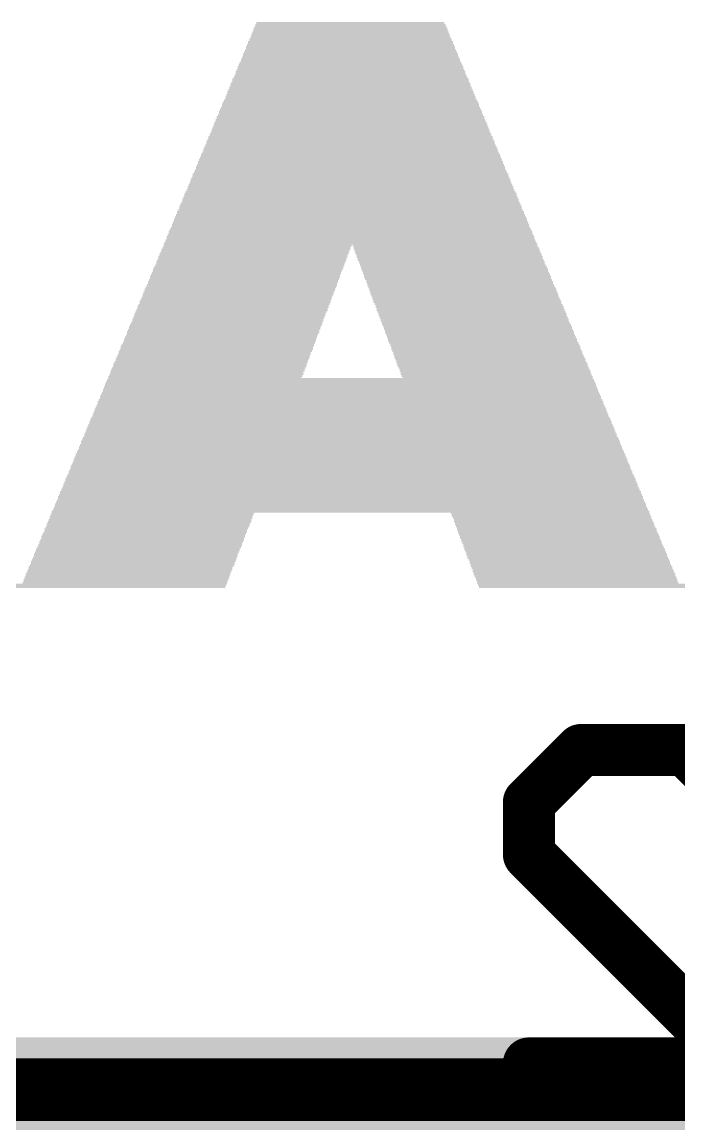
# Model space of a CAD drawing. Extents: x -8.2 to 30.2, y -5.3 to 52.8.
# Drawn here: x 6.51 to 9.7, y 36.54 to 41.9 of the extents above; entities that cross this region are included whole.
import ezdxf

# ---------------------------------------------------------------- set-up
doc = ezdxf.new("R2010")
doc.units = 0
for name, color, linetype in [('1', 12, 'CONTINUOUS'), ('16', 5, 'CONTINUOUS'), ('21', 40, 'CONTINUOUS'), ('22', 6, 'CONTINUOUS')]:
    doc.layers.add(name, color=color, linetype=linetype)

# ---------------------------------------------------------------- blocks, each defined once
blk = doc.blocks.new('RECT')
blk.add_solid([(-0.5, -0.5), (0.5, -0.5), (-0.5, 0.5), (0.5, 0.5)])

msp = doc.modelspace()

# ---------------------------------------------------------------- linework, layer by layer
at = {"layer": '1', "const_width": 0.3048}
msp.add_lwpolyline([(0.127, 36.703), (25.527, 36.703)], dxfattribs=at)
at = {"layer": '16', "const_width": 0.3048}
msp.add_lwpolyline([(0, 36.703), (25.4, 36.703)], dxfattribs=at)
at = {"layer": '22', "const_width": 0.254}
for points in [[(8.9734, 38.1011), (9.2276, 38.3553)], [(9.2276, 38.3553), (9.7361, 38.3553)], [(9.7361, 38.3553), (9.9903, 38.1011)], [(8.9734, 37.8469), (8.9734, 38.1011)], [(9.9903, 36.83), (8.9734, 37.8469)], [(8.9734, 36.83), (9.9903, 36.83)]]:
    msp.add_lwpolyline(points, dxfattribs=at)
at = {"layer": '22', "const_width": 0.127}
for points in [[(9.2276, 38.4188, 1), (9.2276, 38.2918)], [(9.2725, 38.3104, 1), (9.1827, 38.4002)], [(9.781, 38.4002, 1), (9.6912, 38.3104)], [(9.7361, 38.2918, 1), (9.7361, 38.4188)], [(9.0369, 38.1011, 1), (8.9099, 38.1011)], [(8.9285, 38.146, 1), (9.0183, 38.0562)], [(9.0183, 37.8918, 1), (8.9285, 37.802)], [(8.9099, 37.8469, 1), (9.0369, 37.8469)], [(8.9734, 36.8935, 1), (8.9734, 36.7665)]]:
    msp.add_lwpolyline(points, format="xyb", dxfattribs=at)

# ---------------------------------------------------------------- block references
at = {"layer": '21'}
for p, xscale, yscale in [((7.4295, 28.0035), 4.699, 17.907), ((13.716, 34.2265), 13.208, 5.461)]:
    msp.add_blockref('RECT', p, dxfattribs=dict(at, xscale=xscale, yscale=yscale))
at = {"layer": '22', "yscale": 0.0051, "rotation": 180}
for p, xscale in [((8.1051, 41.8744), 0.9347), ((8.1051, 41.8846), 0.9246), ((8.1051, 41.8795), 0.9246), ((8.1051, 41.8948), 0.9144), ((8.1051, 41.8897), 0.9144), ((8.1051, 41.8236), 0.9754), ((8.1051, 41.8186), 0.9754), ((8.1051, 41.8389), 0.9652), ((8.1051, 41.8338), 0.9652), ((8.1051, 41.8287), 0.9652), ((8.1051, 41.849), 0.955), ((8.1051, 41.844), 0.955), ((8.1051, 41.8643), 0.9449), ((8.1051, 41.8592), 0.9449), ((8.1051, 41.8541), 0.9449), ((8.1051, 41.8694), 0.9347), ((8.1051, 41.7779), 1.016), ((8.1051, 41.7728), 1.016), ((8.1051, 41.7678), 1.016), ((8.1051, 41.7881), 1.0058), ((8.1051, 41.783), 1.0058), ((8.1051, 41.8033), 0.9957), ((8.1051, 41.7982), 0.9957), ((8.1051, 41.7932), 0.9957), ((8.1051, 41.8135), 0.9855), ((8.1051, 41.8084), 0.9855), ((8.1051, 41.717), 1.0668), ((8.1051, 41.7119), 1.0668), ((8.1051, 41.7271), 1.0566), ((8.1051, 41.722), 1.0566), ((8.1051, 41.7424), 1.0465), ((8.1051, 41.7373), 1.0465), ((8.1051, 41.7322), 1.0465), ((8.1051, 41.7525), 1.0363), ((8.1051, 41.7474), 1.0363), ((8.1051, 41.7627), 1.0262), ((8.1051, 41.7576), 1.0262), ((8.1051, 41.656), 1.1176), ((8.1051, 41.6662), 1.1074), ((8.1051, 41.6611), 1.1074), ((8.1051, 41.6814), 1.0973), ((8.1051, 41.6763), 1.0973), ((8.1051, 41.6712), 1.0973), ((8.1051, 41.6916), 1.0871), ((8.1051, 41.6865), 1.0871), ((8.1051, 41.7017), 1.077), ((8.1051, 41.6966), 1.077), ((8.1051, 41.7068), 1.0668), ((8.1051, 41.6052), 1.1582), ((8.1051, 41.6204), 1.1481), ((8.1051, 41.6154), 1.1481), ((8.1051, 41.6103), 1.1481), ((8.1051, 41.6306), 1.1379), ((8.1051, 41.6255), 1.1379), ((8.1051, 41.6408), 1.1278), ((8.1051, 41.6357), 1.1278), ((8.1051, 41.6509), 1.1176), ((8.1051, 41.6458), 1.1176), ((8.1051, 41.5595), 1.1989), ((8.1051, 41.5544), 1.1989), ((8.1051, 41.5493), 1.1989), ((8.1051, 41.5696), 1.1887), ((8.1051, 41.5646), 1.1887), ((8.1051, 41.5798), 1.1786), ((8.1051, 41.5747), 1.1786), ((8.1051, 41.595), 1.1684), ((8.1051, 41.59), 1.1684), ((8.1051, 41.5849), 1.1684), ((8.1051, 41.6001), 1.1582), ((8.1051, 41.4985), 1.2497), ((8.1051, 41.5087), 1.2395), ((8.1051, 41.5036), 1.2395), ((8.1051, 41.5188), 1.2294), ((8.1051, 41.5138), 1.2294), ((8.1051, 41.5341), 1.2192), ((8.1051, 41.529), 1.2192), ((8.1051, 41.5239), 1.2192), ((8.1051, 41.5442), 1.209), ((8.1051, 41.5392), 1.209), ((8.1051, 41.4477), 1.2903), ((8.1051, 41.4426), 1.2903), ((8.1051, 41.463), 1.2802), ((8.1051, 41.4579), 1.2802), ((8.1051, 41.4528), 1.2802), ((8.1051, 41.4731), 1.27), ((8.1051, 41.468), 1.27), ((8.1051, 41.4833), 1.2598), ((8.1051, 41.4782), 1.2598), ((8.1051, 41.4934), 1.2497), ((8.1051, 41.4884), 1.2497), ((8.1051, 41.402), 1.331), ((8.1051, 41.3969), 1.331), ((8.1051, 41.3918), 1.331), ((8.1051, 41.4122), 1.3208), ((8.1051, 41.4071), 1.3208), ((8.1051, 41.4223), 1.3106), ((8.1051, 41.4172), 1.3106), ((8.1051, 41.4376), 1.3005), ((8.1051, 41.4325), 1.3005), ((8.1051, 41.4274), 1.3005), ((8.1051, 41.341), 1.3818), ((8.1051, 41.336), 1.3818), ((8.1051, 41.3512), 1.3716), ((8.1051, 41.3461), 1.3716), ((8.1051, 41.3614), 1.3614), ((8.1051, 41.3563), 1.3614), ((8.1051, 41.3766), 1.3513), ((8.1051, 41.3715), 1.3513), ((8.1051, 41.3664), 1.3513), ((8.1051, 41.3868), 1.3411), ((8.1051, 41.3817), 1.3411), ((8.1051, 41.2902), 1.4224), ((8.1051, 41.2852), 1.4224), ((8.1051, 41.3004), 1.4122), ((8.1051, 41.2953), 1.4122), ((8.1051, 41.3156), 1.4021), ((8.1051, 41.3106), 1.4021), ((8.1051, 41.3055), 1.4021), ((8.1051, 41.3258), 1.3919), ((8.1051, 41.3207), 1.3919), ((8.1051, 41.3309), 1.3818), ((8.1051, 41.2293), 1.4732), ((8.1051, 41.2394), 1.463), ((8.1051, 41.2344), 1.463), ((8.1051, 41.2547), 1.4529), ((8.1051, 41.2496), 1.4529), ((8.1051, 41.2445), 1.4529), ((8.1051, 41.2648), 1.4427), ((8.1051, 41.2598), 1.4427), ((8.1051, 41.2801), 1.4326), ((8.1051, 41.275), 1.4326), ((8.1051, 41.2699), 1.4326), ((8.1051, 41.1785), 1.5138), ((8.1051, 41.1734), 1.5138), ((8.1051, 41.1937), 1.5037), ((8.1051, 41.1886), 1.5037), ((8.1051, 41.1836), 1.5037), ((8.1051, 41.2039), 1.4935), ((8.1051, 41.1988), 1.4935), ((8.1051, 41.2191), 1.4834), ((8.1051, 41.214), 1.4834), ((8.1051, 41.209), 1.4834), ((8.1051, 41.2242), 1.4732), ((8.1051, 41.1328), 1.5545), ((8.1051, 41.1277), 1.5545), ((8.1051, 41.1226), 1.5545), ((8.1051, 41.1429), 1.5443), ((8.1051, 41.1378), 1.5443), ((8.1051, 41.1582), 1.5342), ((8.1051, 41.1531), 1.5342), ((8.1051, 41.148), 1.5342), ((8.1051, 41.1683), 1.524), ((8.1051, 41.1632), 1.524), ((8.1051, 41.0718), 1.6053), ((8.1051, 41.0667), 1.6053), ((8.1051, 41.082), 1.5951), ((8.1051, 41.0769), 1.5951), ((8.1051, 41.0972), 1.585), ((8.1051, 41.0921), 1.585), ((8.1051, 41.087), 1.585), ((8.1051, 41.1074), 1.5748), ((8.1051, 41.1023), 1.5748), ((8.1051, 41.1175), 1.5646), ((8.1051, 41.1124), 1.5646), ((8.1051, 41.021), 1.6459), ((8.1051, 41.0159), 1.6459), ((8.1051, 41.0362), 1.6358), ((8.1051, 41.0312), 1.6358), ((8.1051, 41.0261), 1.6358), ((8.1051, 41.0464), 1.6256), ((8.1051, 41.0413), 1.6256), ((8.1051, 41.0616), 1.6154), ((8.1051, 41.0566), 1.6154), ((8.1051, 41.0515), 1.6154), ((8.1051, 40.96), 1.6967), ((8.1051, 40.9753), 1.6866), ((8.1051, 40.9702), 1.6866), ((8.1051, 40.9651), 1.6866), ((8.1051, 40.9854), 1.6764), ((8.1051, 40.9804), 1.6764), ((8.1051, 41.0007), 1.6662), ((8.1051, 40.9956), 1.6662), ((8.1051, 40.9905), 1.6662), ((8.1051, 41.0108), 1.6561), ((8.1051, 41.0058), 1.6561), ((8.1051, 40.9143), 1.7374), ((8.1051, 40.9092), 1.7374), ((8.1051, 40.9245), 1.7272), ((8.1051, 40.9194), 1.7272), ((8.1051, 40.9397), 1.717), ((8.1051, 40.9346), 1.717), ((8.1051, 40.9296), 1.717), ((8.1051, 40.9499), 1.7069), ((8.1051, 40.9448), 1.7069), ((8.1051, 40.955), 1.6967), ((8.1051, 40.8534), 1.7882), ((8.1051, 40.8635), 1.778), ((8.1051, 40.8584), 1.778), ((8.1051, 40.8788), 1.7678), ((8.1051, 40.8737), 1.7678), ((8.1051, 40.8686), 1.7678), ((8.1051, 40.8889), 1.7577), ((8.1051, 40.8838), 1.7577), ((8.1051, 40.8991), 1.7475), ((8.1051, 40.894), 1.7475), ((8.1051, 40.9042), 1.7374), ((7.6479, 40.8026), 0.9144), ((8.1051, 40.8178), 1.8186), ((7.653, 40.8127), 0.9144), ((7.653, 40.8076), 0.9144), ((8.1051, 40.828), 1.8085), ((8.1051, 40.8229), 1.8085), ((8.1051, 40.8381), 1.7983), ((8.1051, 40.833), 1.7983), ((8.1051, 40.8483), 1.7882), ((8.1051, 40.8432), 1.7882), ((8.5649, 40.8127), 0.8992), ((8.5649, 40.8076), 0.8992), ((8.57, 40.8026), 0.8992), ((7.6276, 40.7467), 0.9144), ((7.6302, 40.7568), 0.9195), ((7.6302, 40.7518), 0.9195), ((7.6352, 40.767), 0.9195), ((7.6327, 40.7619), 0.9144), ((7.6403, 40.7772), 0.9195), ((7.6378, 40.7721), 0.9144), ((7.6454, 40.7924), 0.9195), ((7.6429, 40.7873), 0.9144), ((7.6429, 40.7822), 0.9144), ((7.6479, 40.7975), 0.9144), ((8.57, 40.7975), 0.8992), ((8.5725, 40.7924), 0.9042), ((8.575, 40.7873), 0.8992), ((8.575, 40.7822), 0.8992), ((8.5776, 40.7772), 0.9042), ((8.5801, 40.7721), 0.8992), ((8.5827, 40.767), 0.9042), ((8.5852, 40.7619), 0.8992), ((8.5877, 40.7568), 0.9042), ((8.5877, 40.7518), 0.9042), ((8.5903, 40.7467), 0.8992), ((7.6073, 40.6959), 0.9246), ((7.6098, 40.706), 0.9195), ((7.6098, 40.701), 0.9195), ((7.6149, 40.7162), 0.9195), ((7.6149, 40.7111), 0.9195), ((7.62, 40.7314), 0.9195), ((7.62, 40.7264), 0.9195), ((7.6175, 40.7213), 0.9144), ((7.6251, 40.7416), 0.9195), ((7.6251, 40.7365), 0.9195), ((8.5928, 40.7416), 0.9042), ((8.5928, 40.7365), 0.9042), ((8.5979, 40.7314), 0.9042), ((8.5979, 40.7264), 0.9042), ((8.6004, 40.7213), 0.8992), ((8.603, 40.7162), 0.9042), ((8.603, 40.7111), 0.9042), ((8.6081, 40.706), 0.9042), ((8.6081, 40.701), 0.9042), ((8.6106, 40.6959), 0.9093), ((7.5844, 40.64), 0.9195), ((7.587, 40.6451), 0.9246), ((7.5921, 40.6603), 0.9246), ((7.5921, 40.6552), 0.9246), ((7.5895, 40.6502), 0.9195), ((7.5971, 40.6705), 0.9246), ((7.5946, 40.6654), 0.9195), ((7.5997, 40.6806), 0.9195), ((7.5997, 40.6756), 0.9195), ((7.6048, 40.6908), 0.9195), ((7.6048, 40.6857), 0.9195), ((8.6131, 40.6908), 0.9042), ((8.6131, 40.6857), 0.9042), ((8.6182, 40.6806), 0.9042), ((8.6182, 40.6756), 0.9042), ((8.6208, 40.6705), 0.9093), ((8.6233, 40.6654), 0.9042), ((8.6258, 40.6603), 0.9093), ((8.6258, 40.6552), 0.9093), ((8.6309, 40.6451), 0.9093), ((8.6284, 40.6502), 0.9042), ((8.6335, 40.64), 0.9042), ((7.5616, 40.5841), 0.9246), ((7.5667, 40.5994), 0.9246), ((7.5667, 40.5943), 0.9246), ((7.5667, 40.5892), 0.9246), ((7.5717, 40.6095), 0.9246), ((7.5717, 40.6044), 0.9246), ((7.5768, 40.6197), 0.9246), ((7.5768, 40.6146), 0.9246), ((7.5819, 40.6349), 0.9246), ((7.5819, 40.6298), 0.9246), ((7.5794, 40.6248), 0.9195), ((8.636, 40.6349), 0.9093), ((8.636, 40.6298), 0.9093), ((8.6385, 40.6248), 0.9042), ((8.6411, 40.6197), 0.9093), ((8.6411, 40.6146), 0.9093), ((8.6462, 40.6095), 0.9093), ((8.6462, 40.6044), 0.9093), ((8.6512, 40.5994), 0.9093), ((8.6512, 40.5943), 0.9093), ((8.6512, 40.5892), 0.9093), ((8.6563, 40.5841), 0.9093), ((7.5438, 40.5384), 0.9296), ((7.5438, 40.5333), 0.9296), ((7.5463, 40.5435), 0.9246), ((7.5489, 40.5486), 0.9296), ((7.5514, 40.5587), 0.9246), ((7.5514, 40.5536), 0.9246), ((7.559, 40.574), 0.9296), ((7.5565, 40.5689), 0.9246), ((7.5565, 40.5638), 0.9246), ((7.5616, 40.579), 0.9246), ((8.6563, 40.579), 0.9093), ((8.6589, 40.574), 0.9144), ((8.6614, 40.5689), 0.9093), ((8.6614, 40.5638), 0.9093), ((8.6665, 40.5587), 0.9093), ((8.6665, 40.5536), 0.9093), ((8.669, 40.5486), 0.9144), ((8.6741, 40.5384), 0.9144), ((8.6741, 40.5333), 0.9144), ((8.6716, 40.5435), 0.9093), ((7.5184, 40.4774), 0.9296), ((7.5235, 40.4876), 0.9296), ((7.5235, 40.4825), 0.9296), ((7.5286, 40.4978), 0.9296), ((7.5286, 40.4927), 0.9296), ((7.5336, 40.513), 0.9296), ((7.5336, 40.5079), 0.9296), ((7.5311, 40.5028), 0.9246), ((7.5387, 40.5232), 0.9296), ((7.5362, 40.5181), 0.9246), ((7.5413, 40.5282), 0.9246), ((8.6766, 40.5282), 0.9093), ((8.6792, 40.5232), 0.9144), ((8.6817, 40.5181), 0.9093), ((8.6843, 40.513), 0.9144), ((8.6843, 40.5079), 0.9144), ((8.6893, 40.4978), 0.9144), ((8.6893, 40.4927), 0.9144), ((8.6868, 40.5028), 0.9093), ((8.6944, 40.4876), 0.9144), ((8.6944, 40.4825), 0.9144), ((8.6995, 40.4774), 0.9144), ((7.5006, 40.4266), 0.9347), ((7.5032, 40.4368), 0.9296), ((7.5032, 40.4317), 0.9296), ((7.5082, 40.452), 0.9296), ((7.5082, 40.447), 0.9296), ((7.5082, 40.4419), 0.9296), ((7.5133, 40.4622), 0.9296), ((7.5133, 40.4571), 0.9296), ((7.5184, 40.4724), 0.9296), ((7.5184, 40.4673), 0.9296), ((8.6995, 40.4724), 0.9144), ((8.6995, 40.4673), 0.9144), ((8.7046, 40.4622), 0.9144), ((8.7046, 40.4571), 0.9144), ((8.7097, 40.452), 0.9144), ((8.7097, 40.447), 0.9144), ((8.7097, 40.4419), 0.9144), ((8.7147, 40.4368), 0.9144), ((8.7147, 40.4317), 0.9144), ((8.7173, 40.4266), 0.9195), ((7.4803, 40.3758), 0.9347), ((7.4778, 40.3708), 0.9296), ((7.4828, 40.3809), 0.9296), ((7.4854, 40.3911), 0.9347), ((7.4854, 40.386), 0.9347), ((7.4879, 40.3962), 0.9296), ((7.4905, 40.4012), 0.9347), ((7.4955, 40.4165), 0.9347), ((7.493, 40.4114), 0.9296), ((7.493, 40.4063), 0.9296), ((7.4981, 40.4216), 0.9296), ((8.7198, 40.4216), 0.9144), ((8.7224, 40.4165), 0.9195), ((8.7274, 40.4012), 0.9195), ((8.7249, 40.4114), 0.9144), ((8.7249, 40.4063), 0.9144), ((8.73, 40.3962), 0.9144), ((8.7325, 40.3911), 0.9195), ((8.7325, 40.386), 0.9195), ((8.7351, 40.3809), 0.9144), ((8.7376, 40.3758), 0.9195), ((8.7401, 40.3708), 0.9144), ((7.4574, 40.32), 0.9398), ((7.46, 40.3301), 0.9347), ((7.46, 40.325), 0.9347), ((7.4651, 40.3403), 0.9347), ((7.4651, 40.3352), 0.9347), ((7.4701, 40.3555), 0.9347), ((7.4701, 40.3504), 0.9347), ((7.4701, 40.3454), 0.9347), ((7.4752, 40.3657), 0.9347), ((7.4752, 40.3606), 0.9347), ((8.7427, 40.3657), 0.9195), ((8.7427, 40.3606), 0.9195), ((8.7478, 40.3555), 0.9195), ((8.7478, 40.3504), 0.9195), ((8.7478, 40.3454), 0.9195), ((8.7528, 40.3403), 0.9195), ((8.7528, 40.3352), 0.9195), ((8.7579, 40.3301), 0.9195), ((8.7579, 40.325), 0.9195), ((8.7605, 40.32), 0.9246), ((7.4371, 40.2692), 0.9398), ((7.4371, 40.2641), 0.9398), ((7.4422, 40.2793), 0.9398), ((7.4397, 40.2742), 0.9347), ((7.4473, 40.2946), 0.9398), ((7.4447, 40.2895), 0.9347), ((7.4447, 40.2844), 0.9347), ((7.4524, 40.3047), 0.9398), ((7.4498, 40.2996), 0.9347), ((7.4549, 40.3149), 0.9347), ((7.4549, 40.3098), 0.9347), ((8.7655, 40.3047), 0.9246), ((8.763, 40.3149), 0.9195), ((8.763, 40.3098), 0.9195), ((8.7706, 40.2946), 0.9246), ((8.7681, 40.2996), 0.9195), ((8.7732, 40.2895), 0.9195), ((8.7732, 40.2844), 0.9195), ((8.7757, 40.2793), 0.9246), ((8.7782, 40.2742), 0.9195), ((8.7808, 40.2692), 0.9246), ((8.7808, 40.2641), 0.9246), ((7.4168, 40.2184), 0.9398), ((7.4168, 40.2133), 0.9398), ((7.4219, 40.2336), 0.9398), ((7.4219, 40.2285), 0.9398), ((7.4219, 40.2234), 0.9398), ((7.427, 40.2438), 0.9398), ((7.427, 40.2387), 0.9398), ((7.432, 40.259), 0.9398), ((7.432, 40.2539), 0.9398), ((7.4295, 40.2488), 0.9347), ((8.7859, 40.259), 0.9246), ((8.7859, 40.2539), 0.9246), ((8.7884, 40.2488), 0.9195), ((8.7909, 40.2438), 0.9246), ((8.7909, 40.2387), 0.9246), ((8.796, 40.2336), 0.9246), ((8.796, 40.2285), 0.9246), ((8.796, 40.2234), 0.9246), ((8.8011, 40.2184), 0.9246), ((8.8011, 40.2133), 0.9246), ((8.1051, 40.1574), 2.3673), ((7.399, 40.1726), 0.9449), ((7.3965, 40.1676), 0.9398), ((8.1051, 40.1625), 2.3571), ((7.4041, 40.1828), 0.9449), ((7.4016, 40.1777), 0.9398), ((7.4092, 40.198), 0.9449), ((7.4066, 40.193), 0.9398), ((7.4066, 40.1879), 0.9398), ((7.4117, 40.2082), 0.9398), ((7.4117, 40.2031), 0.9398), ((8.8062, 40.2082), 0.9246), ((8.8062, 40.2031), 0.9246), ((8.8087, 40.198), 0.9296), ((8.8113, 40.193), 0.9246), ((8.8113, 40.1879), 0.9246), ((8.8138, 40.1828), 0.9296), ((8.8163, 40.1777), 0.9246), ((8.8189, 40.1726), 0.9296), ((8.8214, 40.1676), 0.9246), ((8.1051, 40.1117), 2.4079), ((8.1051, 40.1066), 2.4079), ((8.1051, 40.1015), 2.4079), ((8.1051, 40.1218), 2.3978), ((8.1051, 40.1168), 2.3978), ((8.1051, 40.1371), 2.3876), ((8.1051, 40.132), 2.3876), ((8.1051, 40.1269), 2.3876), ((8.1051, 40.1472), 2.3774), ((8.1051, 40.1422), 2.3774), ((8.1051, 40.1523), 2.3673), ((8.1051, 40.0507), 2.4587), ((8.1051, 40.0609), 2.4486), ((8.1051, 40.0558), 2.4486), ((8.1051, 40.0761), 2.4384), ((8.1051, 40.071), 2.4384), ((8.1051, 40.066), 2.4384), ((8.1051, 40.0863), 2.4282), ((8.1051, 40.0812), 2.4282), ((8.1051, 40.0964), 2.4181), ((8.1051, 40.0914), 2.4181), ((8.1051, 39.9999), 2.4994), ((8.1051, 39.9948), 2.4994), ((8.1051, 40.0152), 2.4892), ((8.1051, 40.0101), 2.4892), ((8.1051, 40.005), 2.4892), ((8.1051, 40.0253), 2.479), ((8.1051, 40.0202), 2.479), ((8.1051, 40.0355), 2.4689), ((8.1051, 40.0304), 2.4689), ((8.1051, 40.0456), 2.4587), ((8.1051, 40.0406), 2.4587), ((8.1051, 39.9542), 2.54), ((8.1051, 39.9491), 2.54), ((8.1051, 39.944), 2.54), ((8.1051, 39.9644), 2.5298), ((8.1051, 39.9593), 2.5298), ((8.1051, 39.9745), 2.5197), ((8.1051, 39.9694), 2.5197), ((8.1051, 39.9898), 2.5095), ((8.1051, 39.9847), 2.5095), ((8.1051, 39.9796), 2.5095), ((8.1051, 39.8932), 2.5908), ((8.1051, 39.8882), 2.5908), ((8.1051, 39.9034), 2.5806), ((8.1051, 39.8983), 2.5806), ((8.1051, 39.9186), 2.5705), ((8.1051, 39.9136), 2.5705), ((8.1051, 39.9085), 2.5705), ((8.1051, 39.9288), 2.5603), ((8.1051, 39.9237), 2.5603), ((8.1051, 39.939), 2.5502), ((8.1051, 39.9339), 2.5502), ((8.1051, 39.8424), 2.6314), ((8.1051, 39.8374), 2.6314), ((8.1051, 39.8577), 2.6213), ((8.1051, 39.8526), 2.6213), ((8.1051, 39.8475), 2.6213), ((8.1051, 39.8678), 2.6111), ((8.1051, 39.8628), 2.6111), ((8.1051, 39.878), 2.601), ((8.1051, 39.8729), 2.601), ((8.1051, 39.8831), 2.5908), ((8.1051, 39.7815), 2.6822), ((8.1051, 39.7967), 2.6721), ((8.1051, 39.7916), 2.6721), ((8.1051, 39.7866), 2.6721), ((8.1051, 39.8069), 2.6619), ((8.1051, 39.8018), 2.6619), ((8.1051, 39.817), 2.6518), ((8.1051, 39.812), 2.6518), ((8.1051, 39.8323), 2.6416), ((8.1051, 39.8272), 2.6416), ((8.1051, 39.8221), 2.6416), ((8.1051, 39.7358), 2.7229), ((8.1051, 39.7307), 2.7229), ((8.1051, 39.7459), 2.7127), ((8.1051, 39.7408), 2.7127), ((8.1051, 39.7561), 2.7026), ((8.1051, 39.751), 2.7026), ((8.1051, 39.7713), 2.6924), ((8.1051, 39.7662), 2.6924), ((8.1051, 39.7612), 2.6924), ((8.1051, 39.7764), 2.6822), ((8.1051, 39.6748), 2.7737), ((8.1051, 39.685), 2.7635), ((8.1051, 39.6799), 2.7635), ((8.1051, 39.6951), 2.7534), ((8.1051, 39.69), 2.7534), ((8.1051, 39.7104), 2.7432), ((8.1051, 39.7053), 2.7432), ((8.1051, 39.7002), 2.7432), ((8.1051, 39.7205), 2.733), ((8.1051, 39.7154), 2.733), ((8.1051, 39.7256), 2.7229), ((8.1051, 39.624), 2.8143), ((8.1051, 39.6189), 2.8143), ((8.1051, 39.6342), 2.8042), ((8.1051, 39.6291), 2.8042), ((8.1051, 39.6494), 2.794), ((8.1051, 39.6443), 2.794), ((8.1051, 39.6392), 2.794), ((8.1051, 39.6596), 2.7838), ((8.1051, 39.6545), 2.7838), ((8.1051, 39.6697), 2.7737), ((8.1051, 39.6646), 2.7737), ((8.1051, 39.5732), 2.855), ((8.1051, 39.5681), 2.855), ((8.1051, 39.5884), 2.8448), ((8.1051, 39.5834), 2.8448), ((8.1051, 39.5783), 2.8448), ((8.1051, 39.5986), 2.8346), ((8.1051, 39.5935), 2.8346), ((8.1051, 39.6138), 2.8245), ((8.1051, 39.6088), 2.8245), ((8.1051, 39.6037), 2.8245), ((8.1051, 39.5173), 2.9058), ((8.1051, 39.5122), 2.9058), ((8.1051, 39.5275), 2.8956), ((8.1051, 39.5224), 2.8956), ((8.1051, 39.5376), 2.8854), ((8.1051, 39.5326), 2.8854), ((8.1051, 39.5529), 2.8753), ((8.1051, 39.5478), 2.8753), ((8.1051, 39.5427), 2.8753), ((8.1051, 39.563), 2.8651), ((8.1051, 39.558), 2.8651), ((7.1272, 39.4665), 0.9906), ((7.1247, 39.4614), 0.9855), ((7.1298, 39.4767), 0.9855), ((7.1298, 39.4716), 0.9855), ((7.1349, 39.4919), 0.9855), ((7.1349, 39.4868), 0.9855), ((7.1349, 39.4818), 0.9855), ((7.1399, 39.5021), 0.9855), ((7.1399, 39.497), 0.9855), ((7.145, 39.5072), 0.9855), ((9.0754, 39.5072), 0.9652), ((9.083, 39.4919), 0.9703), ((9.0805, 39.5021), 0.9652), ((9.0805, 39.497), 0.9652), ((9.0856, 39.4868), 0.9652), ((9.0856, 39.4818), 0.9652), ((9.0932, 39.4665), 0.9703), ((9.0907, 39.4767), 0.9652), ((9.0907, 39.4716), 0.9652), ((9.0957, 39.4614), 0.9652), ((7.1018, 39.4056), 0.9906), ((7.1069, 39.4157), 0.9906), ((7.1044, 39.4106), 0.9855), ((7.112, 39.431), 0.9906), ((7.1095, 39.4259), 0.9855), ((7.1095, 39.4208), 0.9855), ((7.1145, 39.436), 0.9855), ((7.1171, 39.4411), 0.9906), ((7.1222, 39.4564), 0.9906), ((7.1196, 39.4513), 0.9855), ((7.1196, 39.4462), 0.9855), ((9.0983, 39.4564), 0.9703), ((9.0983, 39.4513), 0.9703), ((9.1008, 39.4462), 0.9652), ((9.1034, 39.4411), 0.9703), ((9.1084, 39.431), 0.9703), ((9.1084, 39.4259), 0.9703), ((9.1059, 39.436), 0.9652), ((9.1135, 39.4157), 0.9703), ((9.1135, 39.4106), 0.9703), ((9.111, 39.4208), 0.9652), ((9.1186, 39.4056), 0.9703), ((7.0815, 39.3548), 0.9906), ((7.0866, 39.37), 0.9906), ((7.0866, 39.3649), 0.9906), ((7.0841, 39.3598), 0.9855), ((7.0917, 39.3802), 0.9906), ((7.0917, 39.3751), 0.9906), ((7.0942, 39.3852), 0.9855), ((7.0968, 39.3954), 0.9906), ((7.0968, 39.3903), 0.9906), ((7.0993, 39.4005), 0.9855), ((9.1186, 39.4005), 0.9703), ((9.1237, 39.3954), 0.9703), ((9.1237, 39.3903), 0.9703), ((9.1237, 39.3852), 0.9703), ((9.1288, 39.3802), 0.9703), ((9.1288, 39.3751), 0.9703), ((9.1313, 39.37), 0.9754), ((9.1338, 39.3649), 0.9703), ((9.1338, 39.3598), 0.9703), ((9.1389, 39.3548), 0.9703), ((7.0612, 39.309), 0.9906), ((7.0612, 39.304), 0.9906), ((7.0612, 39.2989), 0.9906), ((7.0663, 39.3192), 0.9906), ((7.0663, 39.3141), 0.9906), ((7.0714, 39.3344), 0.9906), ((7.0714, 39.3294), 0.9906), ((7.0714, 39.3243), 0.9906), ((7.0764, 39.3446), 0.9906), ((7.0764, 39.3395), 0.9906), ((7.0815, 39.3497), 0.9906), ((9.1389, 39.3497), 0.9703), ((9.1415, 39.3446), 0.9754), ((9.144, 39.3395), 0.9703), ((9.1465, 39.3344), 0.9754), ((9.1465, 39.3294), 0.9754), ((9.1491, 39.3243), 0.9703), ((9.1516, 39.3192), 0.9754), ((9.1542, 39.3141), 0.9703), ((9.1567, 39.309), 0.9754), ((9.1567, 39.304), 0.9754), ((9.1592, 39.2989), 0.9703), ((7.0383, 39.2481), 0.9957), ((7.0434, 39.2582), 0.9957), ((7.0409, 39.2532), 0.9906), ((7.0485, 39.2735), 0.9957), ((7.046, 39.2684), 0.9906), ((7.046, 39.2633), 0.9906), ((7.051, 39.2786), 0.9906), ((7.0536, 39.2836), 0.9957), ((7.0561, 39.2938), 0.9906), ((7.0561, 39.2887), 0.9906), ((9.1618, 39.2938), 0.9754), ((9.1618, 39.2887), 0.9754), ((9.1669, 39.2836), 0.9754), ((9.1669, 39.2786), 0.9754), ((9.1719, 39.2735), 0.9754), ((9.1719, 39.2684), 0.9754), ((9.1719, 39.2633), 0.9754), ((9.177, 39.2582), 0.9754), ((9.177, 39.2532), 0.9754), ((9.1796, 39.2481), 0.9804), ((7.018, 39.1973), 0.9957), ((7.018, 39.1922), 0.9957), ((7.0231, 39.2125), 0.9957), ((7.0231, 39.2074), 0.9957), ((7.0206, 39.2024), 0.9906), ((7.0256, 39.2176), 0.9906), ((7.0282, 39.2227), 0.9957), ((7.0333, 39.2328), 0.9957), ((7.0307, 39.2278), 0.9906), ((7.0358, 39.243), 0.9906), ((7.0358, 39.2379), 0.9906), ((9.1821, 39.243), 0.9754), ((9.1821, 39.2379), 0.9754), ((9.1872, 39.2328), 0.9754), ((9.1872, 39.2278), 0.9754), ((9.1897, 39.2227), 0.9804), ((9.1923, 39.2176), 0.9754), ((9.1948, 39.2125), 0.9804), ((9.1948, 39.2074), 0.9804), ((9.1973, 39.2024), 0.9754), ((9.1999, 39.1973), 0.9804), ((9.2024, 39.1922), 0.9754), ((6.5354, 39.1516), 1.9202), ((6.5354, 39.1465), 1.9202), ((6.538, 39.1617), 1.9253), ((6.538, 39.1566), 1.9253), ((7.0079, 39.1719), 0.9957), ((7.0079, 39.1668), 0.9957), ((7.0129, 39.1871), 0.9957), ((7.0129, 39.182), 0.9957), ((7.0104, 39.177), 0.9906), ((9.205, 39.1871), 0.9804), ((9.205, 39.182), 0.9804), ((9.2075, 39.177), 0.9754), ((9.21, 39.1719), 0.9804), ((9.21, 39.1668), 0.9804), ((10.6248, 39.1617), 3.7998), ((10.6223, 39.1566), 3.7948), ((10.6223, 39.1516), 3.7846), ((10.6197, 39.1465), 3.7795)]:
    msp.add_blockref('RECT', p, dxfattribs=dict(at, xscale=xscale))

doc.saveas('drawing.dxf')
